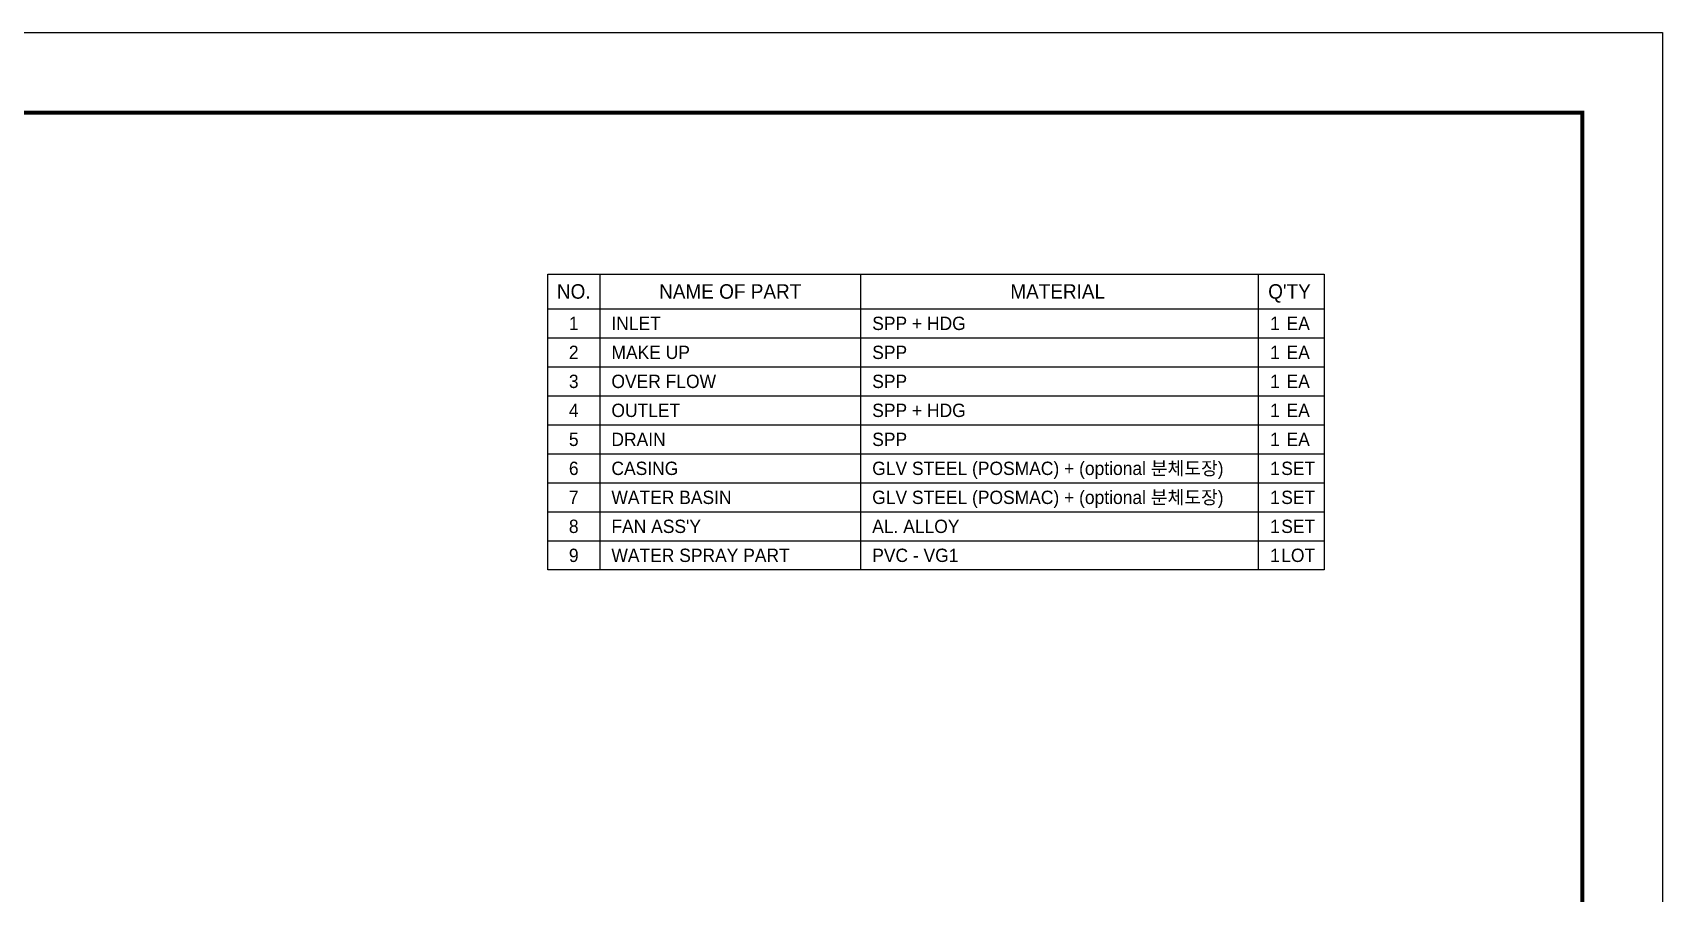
# Model space of a CAD drawing. Header units: millimetres. Extents: x 123596 to 162203, y -41590 to -20795.
# Drawn here: x 147938 to 162203, y -28324 to -20795 of the extents above; entities that cross this region are included whole.
import ezdxf
from ezdxf.enums import TextEntityAlignment as Align

# ---------------------------------------------------------------- set-up
doc = ezdxf.new("R2010")
doc.units = ezdxf.units.MM
doc.header["$LTSCALE"] = 30
doc.header["$MEASUREMENT"] = 0
doc.layers.get('DEFPOINTS').update_dxf_attribs({"color": 143, "linetype": 'CONTINUOUS'})
for name, color, linetype in [('냉각탑_box', 1, 'CONTINUOUS'), ('냉각탑_form', 1, 'CONTINUOUS'), ('냉각탑_text', 3, 'CONTINUOUS')]:
    doc.layers.add(name, color=color, linetype=linetype)
doc.styles.add('돋움', font='')
doc.styles.get('돋움').set_extended_font_data('Dotum')

# ---------------------------------------------------------------- blocks, each defined once
blk = doc.blocks.new('냉각탑form')
at = {"layer": 'DEFPOINTS'}
blk.add_lwpolyline([(0, 297.07), (420.1, 297.07), (420.1, 0), (0, 0)], close=True, dxfattribs=at)
at = {"layer": '냉각탑_form', "const_width": 0.5}
blk.add_lwpolyline([(10, 287.07), (10, 10), (410.1, 10), (410.1, 287.07)], close=True, dxfattribs=at)

msp = doc.modelspace()

# ---------------------------------------------------------------- linework, layer by layer
at = {"layer": '냉각탑_box'}
for p, q in [((152902.9, -22907), (152902.9, -25493.9)), ((155185.5, -22907), (155185.5, -25493.9)), ((158664.8, -22907), (158664.8, -25493.9)), ((152446.4, -23211.3), (159243.5, -23211.3)), ((152446.4, -23464.9), (159243.5, -23464.9)), ((152446.4, -23718.6), (159243.5, -23718.6)), ((152446.4, -23972.2), (159243.5, -23972.2)), ((152446.4, -24225.8), (159243.5, -24225.8)), ((152446.4, -24479.4), (159243.5, -24479.4)), ((152446.4, -24733), (159243.5, -24733)), ((152446.4, -24986.7), (159243.5, -24986.7)), ((152446.4, -25240.3), (159243.5, -25240.3))]:
    msp.add_line(p, q, dxfattribs=at)
msp.add_lwpolyline([(152446.4, -25493.9), (152446.4, -22907), (159243.5, -22907), (159243.5, -25493.9)], close=True, dxfattribs=at)

# ---------------------------------------------------------------- block references
at = {"layer": '냉각탑_form', "xscale": 70, "yscale": 70, "zscale": 70}
msp.add_blockref('냉각탑form', (132795.9, -41590.2), dxfattribs=at)

# ---------------------------------------------------------------- texts
at = {"layer": '냉각탑_text', "style": '돋움'}
for s, height, p in [('NO.', 126.81, (152674.7, -23059.1)), ('NAME OF PART', 126.812, (154044.2, -23059.1)), ('MATERIAL', 126.81, (156910.2, -23059.1)), ("Q'TY", 126.81, (158939.1, -23059.1)), ('1', 116.7, (152674.7, -23338.1)), ('1', 116.7, (158812.3, -23338.1)), ('EA', 116.67, (159015.2, -23338.1)), ('2', 116.7, (152674.7, -23591.7)), ('1', 116.7, (158812.3, -23591.7)), ('EA', 116.67, (159015.2, -23591.7)), ('3', 116.7, (152674.7, -23845.4)), ('1', 116.7, (158812.3, -23845.4)), ('EA', 116.67, (159015.2, -23845.4)), ('4', 116.7, (152674.7, -24099)), ('1', 116.7, (158812.3, -24099)), ('EA', 116.67, (159015.2, -24099)), ('5', 116.7, (152674.7, -24352.6)), ('1', 116.7, (158812.3, -24352.6)), ('EA', 116.67, (159015.2, -24352.6)), ('6', 116.7, (152674.7, -24606.2)), ('1', 116.7, (158812.3, -24606.2)), ('SET', 116.67, (159015.2, -24606.2)), ('7', 116.7, (152674.7, -24859.9)), ('1', 116.7, (158812.3, -24859.9)), ('SET', 116.67, (159015.2, -24859.9)), ('8', 116.7, (152674.7, -25113.5)), ('1', 116.7, (158812.3, -25113.5)), ('SET', 116.67, (159015.2, -25113.5)), ('9', 116.7, (152674.7, -25367.1)), ('1', 116.7, (158812.3, -25367.1)), ('LOT', 116.67, (159015.2, -25367.1))]:
    msp.add_text(s, height=height, dxfattribs=at).set_placement(p, align=Align.MIDDLE_CENTER)
for s, height, p in [('INLET ', 116.67, (153004.4, -23338.1)), ('SPP + HDG', 116.67, (155287, -23338.1)), ('MAKE UP', 116.67, (153004.4, -23591.7)), ('SPP', 116.67, (155287, -23591.7)), ('OVER FLOW', 116.67, (153004.4, -23845.4)), ('SPP', 116.67, (155287, -23845.4)), ('OUTLET ', 116.67, (153004.4, -24099)), ('SPP + HDG', 116.67, (155287, -24099)), ('DRAIN', 116.67, (153004.4, -24352.6)), ('SPP', 116.67, (155287, -24352.6)), ('GLV STEEL (POSMAC) + (optional 분체도장)', 116.667, (155287, -24606.2)), ('CASING', 116.67, (153004.4, -24606.2)), ('WATER BASIN', 116.667, (153004.4, -24859.9)), ('GLV STEEL (POSMAC) + (optional 분체도장)', 116.667, (155287, -24859.9)), ("FAN ASS'Y", 116.67, (153004.4, -25113.5)), ('AL. ALLOY', 116.67, (155287, -25113.5)), ('WATER SPRAY PART', 116.667, (153004.4, -25367.1)), ('PVC - VG1', 116.67, (155287, -25367.1))]:
    msp.add_text(s, height=height, dxfattribs=at).set_placement(p, align=Align.MIDDLE_LEFT)

doc.saveas('drawing.dxf')
